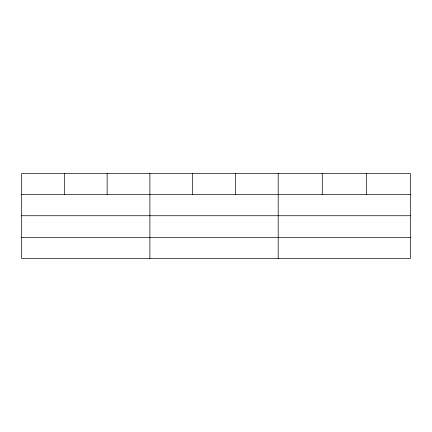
<?xml version="1.0" encoding="UTF-8"?>
<svg xmlns="http://www.w3.org/2000/svg" width="432" height="432" viewBox="0 0 432 432"><rect width="100%" height="100%" fill="white"/><g stroke="black" fill="none" stroke-linecap="round" stroke-linejoin="round"><path stroke-width="0.65" d="M410.4 215.735L410.4 173.453L21.6 173.453L21.6 258.547L410.4 258.547L410.4 215.735L21.6 215.735M21.6 194.648L410.4 194.648M21.6 237.46L410.4 237.46M366.336 173.453L366.336 194.648M322.272 173.453L322.272 194.648M278.208 173.453L278.208 258.547M235.44 173.453L235.44 194.648M192.672 173.453L192.672 194.648M149.904 173.453L149.904 258.547M107.136 173.453L107.136 194.648M64.368 173.453L64.368 194.648"/></g></svg>
